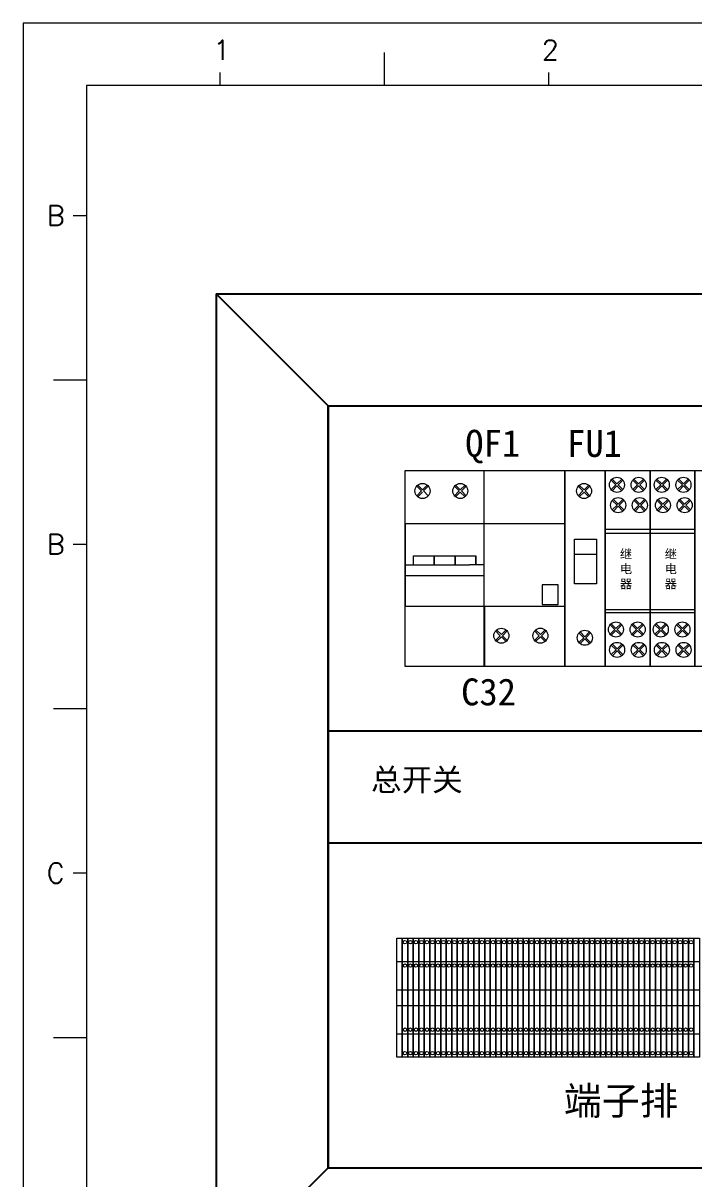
# Model space of a CAD drawing. Header units: millimetres. Extents: x 40430 to 48442, y -3636 to 4180.
# Drawn here: x 42795.9 to 42945.8, y 3246.7 to 3504.7 of the extents above; entities that cross this region are included whole.
import ezdxf

# ---------------------------------------------------------------- set-up
doc = ezdxf.new("R2010")
doc.units = ezdxf.units.MM
doc.styles.add('SIMPLEX', font='SIMPLEX')
doc.styles.get("Standard").update_dxf_attribs({"font": ''})
doc.styles.get('Standard').set_extended_font_data('SimSun')

msp = doc.modelspace()

# ---------------------------------------------------------------- linework, layer by layer
at = {"color": 7, "lineweight": 9}
for p, q in [((42876.56, 3490.82), (42876.56, 3498.15)), ((42839.89, 3490.82), (42839.89, 3493.75)), ((42913.23, 3490.82), (42913.23, 3493.75)), ((43369.39, 3490.82), (42810.03, 3490.82)), ((42810.03, 3490.82), (42810.03, 3111.2)), ((42810.03, 3461.74), (42807.09, 3461.74)), ((42810.03, 3425.07), (42802.69, 3425.07)), ((42810.03, 3388.4), (42807.09, 3388.4)), ((42810.03, 3351.74), (42802.69, 3351.74)), ((42810.03, 3315.07), (42807.09, 3315.07)), ((42810.03, 3278.4), (42802.69, 3278.4))]:
    msp.add_line(p, q, dxfattribs=at)
at = {"lineweight": -2}
for p, q in [((42838.94, 3444.33), (43338.94, 3444.33)), ((42838.94, 3444.33), (42838.94, 3224.33)), ((42838.94, 3444.33), (42863.94, 3419.33)), ((42863.94, 3419.33), (43313.94, 3419.33)), ((42863.94, 3419.33), (42863.94, 3249.33)), ((42863.94, 3419.33), (42863.94, 3419.33)), ((42863.94, 3249.33), (42863.94, 3419.33)), ((42863.94, 3346.83), (43313.94, 3346.83)), ((42863.94, 3321.83), (43313.94, 3321.83)), ((42838.94, 3224.33), (42863.94, 3249.33)), ((42863.94, 3249.33), (43313.94, 3249.33))]:
    msp.add_line(p, q, dxfattribs=at)
at = {"linetype": 'ByBlock', "lineweight": 9}
for p, q in [((42883.73, 3401.42), (42884.79, 3400.36)), ((42883.97, 3401.66), (42885.03, 3400.6)), ((42886.09, 3401.66), (42885.03, 3400.6)), ((42886.33, 3401.42), (42885.27, 3400.36)), ((42892.16, 3401.42), (42893.22, 3400.36)), ((42892.4, 3401.66), (42893.46, 3400.6)), ((42894.52, 3401.66), (42893.46, 3400.6)), ((42894.76, 3401.42), (42893.7, 3400.36)), ((42919.79, 3401.42), (42920.85, 3400.36)), ((42920.03, 3401.66), (42921.09, 3400.6)), ((42922.15, 3401.66), (42921.09, 3400.6)), ((42922.39, 3401.42), (42921.33, 3400.36)), ((42927.13, 3402.79), (42928.2, 3401.73)), ((42928.2, 3401.73), (42927.13, 3400.67)), ((42927.37, 3403.03), (42928.43, 3401.97)), ((42928.43, 3401.49), (42927.37, 3400.43)), ((42929.49, 3403.03), (42928.43, 3401.97)), ((42928.43, 3401.49), (42929.49, 3400.43)), ((42929.73, 3402.79), (42928.67, 3401.73)), ((42928.67, 3401.73), (42929.73, 3400.67)), ((42931.98, 3402.79), (42933.04, 3401.73)), ((42933.04, 3401.73), (42931.98, 3400.67)), ((42932.22, 3403.03), (42933.28, 3401.97)), ((42933.28, 3401.49), (42932.22, 3400.43)), ((42934.34, 3403.03), (42933.28, 3401.97)), ((42933.28, 3401.49), (42934.34, 3400.43)), ((42934.58, 3402.79), (42933.51, 3401.73)), ((42933.51, 3401.73), (42934.58, 3400.67)), ((42937.13, 3402.79), (42938.2, 3401.73)), ((42938.2, 3401.73), (42937.13, 3400.67)), ((42937.37, 3403.03), (42938.43, 3401.97)), ((42938.43, 3401.49), (42937.37, 3400.43)), ((42939.49, 3403.03), (42938.43, 3401.97)), ((42938.43, 3401.49), (42939.49, 3400.43)), ((42939.73, 3402.79), (42938.67, 3401.73)), ((42938.67, 3401.73), (42939.73, 3400.67)), ((42941.98, 3402.79), (42943.04, 3401.73)), ((42943.04, 3401.73), (42941.98, 3400.67)), ((42942.22, 3403.03), (42943.28, 3401.97)), ((42943.28, 3401.49), (42942.22, 3400.43)), ((42944.34, 3403.03), (42943.28, 3401.97)), ((42943.28, 3401.49), (42944.34, 3400.43)), ((42944.58, 3402.79), (42943.51, 3401.73)), ((42943.51, 3401.73), (42944.58, 3400.67)), ((42884.79, 3400.36), (42883.73, 3399.3)), ((42885.03, 3400.12), (42883.97, 3399.06)), ((42885.27, 3400.36), (42886.33, 3399.3)), ((42893.22, 3400.36), (42892.16, 3399.3)), ((42893.46, 3400.12), (42892.4, 3399.06)), ((42893.46, 3400.12), (42894.52, 3399.06)), ((42893.7, 3400.36), (42894.76, 3399.3)), ((42920.85, 3400.36), (42919.79, 3399.3)), ((42921.09, 3400.12), (42920.03, 3399.06)), ((42921.09, 3400.12), (42922.15, 3399.06)), ((42921.33, 3400.36), (42922.39, 3399.3)), ((42927.4, 3398.25), (42928.46, 3397.19)), ((42928.46, 3397.19), (42927.4, 3396.12)), ((42927.64, 3398.48), (42928.7, 3397.42)), ((42928.7, 3396.95), (42927.64, 3395.89)), ((42929.76, 3398.48), (42928.7, 3397.42)), ((42928.7, 3396.95), (42929.76, 3395.89)), ((42930, 3398.25), (42928.94, 3397.19)), ((42928.94, 3397.19), (42930, 3396.12)), ((42932.24, 3398.25), (42933.3, 3397.19)), ((42933.3, 3397.19), (42932.24, 3396.12)), ((42932.48, 3398.48), (42933.54, 3397.42)), ((42933.54, 3396.95), (42932.48, 3395.89)), ((42934.6, 3398.48), (42933.54, 3397.42)), ((42933.54, 3396.95), (42934.6, 3395.89)), ((42934.84, 3398.25), (42933.78, 3397.19)), ((42933.78, 3397.19), (42934.84, 3396.12)), ((42937.4, 3398.25), (42938.46, 3397.19)), ((42938.46, 3397.19), (42937.4, 3396.12)), ((42937.64, 3398.48), (42938.7, 3397.42)), ((42938.7, 3396.95), (42937.64, 3395.89)), ((42939.76, 3398.48), (42938.7, 3397.42)), ((42938.7, 3396.95), (42939.76, 3395.89)), ((42940, 3398.25), (42938.94, 3397.19)), ((42938.94, 3397.19), (42940, 3396.12)), ((42942.24, 3398.25), (42943.3, 3397.19)), ((42943.3, 3397.19), (42942.24, 3396.12)), ((42942.48, 3398.48), (42943.54, 3397.42)), ((42943.54, 3396.95), (42942.48, 3395.89)), ((42944.6, 3398.48), (42943.54, 3397.42)), ((42943.54, 3396.95), (42944.6, 3395.89)), ((42944.84, 3398.25), (42943.78, 3397.19)), ((42943.78, 3397.19), (42944.84, 3396.12)), ((42926.91, 3370.52), (42927.97, 3369.46)), ((42927.15, 3370.76), (42928.21, 3369.7)), ((42929.27, 3370.76), (42928.21, 3369.7)), ((42929.51, 3370.52), (42928.45, 3369.46)), ((42931.75, 3370.52), (42932.81, 3369.46)), ((42931.99, 3370.76), (42933.05, 3369.7)), ((42934.11, 3370.76), (42933.05, 3369.7)), ((42934.35, 3370.52), (42933.29, 3369.46)), ((42936.91, 3370.52), (42937.97, 3369.46)), ((42937.15, 3370.76), (42938.21, 3369.7)), ((42939.27, 3370.76), (42938.21, 3369.7)), ((42939.51, 3370.52), (42938.45, 3369.46)), ((42941.75, 3370.52), (42942.81, 3369.46)), ((42941.99, 3370.76), (42943.05, 3369.7)), ((42944.11, 3370.76), (42943.05, 3369.7)), ((42944.35, 3370.52), (42943.29, 3369.46)), ((42901.33, 3369.13), (42902.39, 3368.07)), ((42902.39, 3368.07), (42901.33, 3367.01)), ((42901.57, 3369.37), (42902.63, 3368.31)), ((42902.63, 3367.83), (42901.57, 3366.77)), ((42903.69, 3369.37), (42902.63, 3368.31)), ((42902.63, 3367.83), (42903.69, 3366.77)), ((42903.93, 3369.13), (42902.87, 3368.07)), ((42902.87, 3368.07), (42903.93, 3367.01)), ((42910.04, 3369.14), (42911.1, 3368.08)), ((42911.1, 3368.08), (42910.04, 3367.02)), ((42910.28, 3369.38), (42911.34, 3368.32)), ((42911.34, 3367.84), (42910.28, 3366.78)), ((42912.4, 3369.38), (42911.34, 3368.32)), ((42911.34, 3367.84), (42912.4, 3366.78)), ((42912.64, 3369.14), (42911.58, 3368.08)), ((42911.58, 3368.08), (42912.64, 3367.02)), ((42919.96, 3368.68), (42921.02, 3367.62)), ((42921.02, 3367.62), (42919.96, 3366.56)), ((42920.2, 3368.92), (42921.26, 3367.86)), ((42922.32, 3368.92), (42921.26, 3367.86)), ((42922.56, 3368.68), (42921.5, 3367.62)), ((42921.5, 3367.62), (42922.56, 3366.56)), ((42927.97, 3369.46), (42926.91, 3368.4)), ((42928.21, 3369.22), (42927.15, 3368.16)), ((42928.21, 3369.22), (42929.27, 3368.16)), ((42928.45, 3369.46), (42929.51, 3368.4)), ((42932.81, 3369.46), (42931.75, 3368.4)), ((42933.05, 3369.22), (42931.99, 3368.16)), ((42933.05, 3369.22), (42934.11, 3368.16)), ((42933.29, 3369.46), (42934.35, 3368.4)), ((42937.97, 3369.46), (42936.91, 3368.4)), ((42938.21, 3369.22), (42937.15, 3368.16)), ((42938.21, 3369.22), (42939.27, 3368.16)), ((42938.45, 3369.46), (42939.51, 3368.4)), ((42942.81, 3369.46), (42941.75, 3368.4)), ((42943.05, 3369.22), (42941.99, 3368.16)), ((42943.05, 3369.22), (42944.11, 3368.16)), ((42943.29, 3369.46), (42944.35, 3368.4)), ((42921.26, 3367.38), (42920.2, 3366.32)), ((42921.26, 3367.38), (42922.32, 3366.32)), ((42927.17, 3365.97), (42928.23, 3364.91)), ((42927.41, 3366.21), (42928.47, 3365.15)), ((42929.53, 3366.21), (42928.47, 3365.15)), ((42929.77, 3365.97), (42928.71, 3364.91)), ((42932.01, 3365.97), (42933.07, 3364.91)), ((42932.25, 3366.21), (42933.31, 3365.15)), ((42934.37, 3366.21), (42933.31, 3365.15)), ((42934.61, 3365.97), (42933.55, 3364.91)), ((42937.17, 3365.97), (42938.23, 3364.91)), ((42937.41, 3366.21), (42938.47, 3365.15)), ((42939.53, 3366.21), (42938.47, 3365.15)), ((42939.77, 3365.97), (42938.71, 3364.91)), ((42942.01, 3365.97), (42943.07, 3364.91)), ((42942.25, 3366.21), (42943.31, 3365.15)), ((42944.37, 3366.21), (42943.31, 3365.15)), ((42944.61, 3365.97), (42943.55, 3364.91)), ((42928.23, 3364.91), (42927.17, 3363.85)), ((42928.47, 3364.67), (42927.41, 3363.61)), ((42928.47, 3364.67), (42929.53, 3363.61)), ((42928.71, 3364.91), (42929.77, 3363.85)), ((42933.07, 3364.91), (42932.01, 3363.85)), ((42933.31, 3364.67), (42932.25, 3363.61)), ((42933.31, 3364.67), (42934.37, 3363.61)), ((42933.55, 3364.91), (42934.61, 3363.85)), ((42938.23, 3364.91), (42937.17, 3363.85)), ((42938.47, 3364.67), (42937.41, 3363.61)), ((42938.47, 3364.67), (42939.53, 3363.61)), ((42938.71, 3364.91), (42939.77, 3363.85)), ((42943.07, 3364.91), (42942.01, 3363.85)), ((42943.31, 3364.67), (42942.25, 3363.61)), ((42943.31, 3364.67), (42944.37, 3363.61)), ((42943.55, 3364.91), (42944.61, 3363.85))]:
    msp.add_line(p, q, dxfattribs=at)
at = {"color": 0, "lineweight": 9}
for p, q in [((42935.83, 3391.79), (42925.83, 3391.79)), ((42925.83, 3390.92), (42935.83, 3390.92)), ((42945.83, 3391.79), (42935.83, 3391.79)), ((42935.83, 3390.92), (42945.83, 3390.92)), ((42925.83, 3373.93), (42935.83, 3373.93)), ((42925.83, 3373.23), (42935.83, 3373.23)), ((42935.83, 3373.93), (42945.83, 3373.93)), ((42935.83, 3373.23), (42945.83, 3373.23)), ((42879.28, 3295.39), (42880.5, 3295.39)), ((42880.5, 3295.39), (42881.73, 3295.39)), ((42881.73, 3295.39), (42882.96, 3295.39)), ((42882.96, 3295.39), (42884.19, 3295.39)), ((42884.19, 3295.39), (42885.42, 3295.39)), ((42885.42, 3295.39), (42886.65, 3295.39)), ((42886.65, 3295.39), (42887.88, 3295.39)), ((42887.88, 3295.39), (42889.1, 3295.39)), ((42889.1, 3295.39), (42890.33, 3295.39)), ((42890.33, 3295.39), (42891.56, 3295.39)), ((42891.56, 3295.39), (42892.79, 3295.39)), ((42892.79, 3295.39), (42894.02, 3295.39)), ((42894.02, 3295.39), (42895.25, 3295.39)), ((42895.25, 3295.39), (42896.47, 3295.39)), ((42896.47, 3295.39), (42897.7, 3295.39)), ((42897.7, 3295.39), (42898.93, 3295.39)), ((42898.93, 3295.39), (42900.16, 3295.39)), ((42900.16, 3295.39), (42901.39, 3295.39)), ((42901.39, 3295.39), (42902.62, 3295.39)), ((42902.62, 3295.39), (42903.85, 3295.39)), ((42903.85, 3295.39), (42905.07, 3295.39)), ((42905.07, 3295.39), (42906.3, 3295.39)), ((42906.3, 3295.39), (42907.53, 3295.39)), ((42907.53, 3295.39), (42908.76, 3295.39)), ((42908.76, 3295.39), (42909.99, 3295.39)), ((42909.99, 3295.39), (42911.22, 3295.39)), ((42911.22, 3295.39), (42912.45, 3295.39)), ((42912.45, 3295.39), (42913.67, 3295.39)), ((42913.67, 3295.39), (42914.9, 3295.39)), ((42914.9, 3295.39), (42916.13, 3295.39)), ((42916.13, 3295.39), (42917.36, 3295.39)), ((42917.36, 3295.39), (42918.59, 3295.39)), ((42918.59, 3295.39), (42919.82, 3295.39)), ((42919.82, 3295.39), (42921.04, 3295.39)), ((42921.04, 3295.39), (42922.27, 3295.39)), ((42922.27, 3295.39), (42923.5, 3295.39)), ((42923.5, 3295.39), (42924.73, 3295.39)), ((42924.73, 3295.39), (42925.96, 3295.39)), ((42925.96, 3295.39), (42927.19, 3295.39)), ((42927.19, 3295.39), (42928.42, 3295.39)), ((42928.42, 3295.39), (42929.64, 3295.39)), ((42929.64, 3295.39), (42930.87, 3295.39)), ((42930.87, 3295.39), (42932.1, 3295.39)), ((42932.1, 3295.39), (42933.33, 3295.39)), ((42933.33, 3295.39), (42934.56, 3295.39)), ((42934.56, 3295.39), (42935.79, 3295.39)), ((42935.79, 3295.39), (42937.02, 3295.39)), ((42937.02, 3295.39), (42938.24, 3295.39)), ((42938.24, 3295.39), (42939.47, 3295.39)), ((42939.47, 3295.39), (42940.7, 3295.39)), ((42940.7, 3295.39), (42941.93, 3295.39)), ((42941.93, 3295.39), (42943.16, 3295.39)), ((42943.16, 3295.39), (42944.39, 3295.39)), ((42944.39, 3295.39), (42945.61, 3295.39)), ((42945.61, 3295.39), (42946.84, 3295.39)), ((42879.28, 3289.09), (42880.5, 3289.09)), ((42880.5, 3289.09), (42881.73, 3289.09)), ((42881.73, 3289.09), (42882.96, 3289.09)), ((42882.96, 3289.09), (42884.19, 3289.09)), ((42884.19, 3289.09), (42885.42, 3289.09)), ((42885.42, 3289.09), (42886.65, 3289.09)), ((42886.65, 3289.09), (42887.88, 3289.09)), ((42887.88, 3289.09), (42889.1, 3289.09)), ((42889.1, 3289.09), (42890.33, 3289.09)), ((42890.33, 3289.09), (42891.56, 3289.09)), ((42891.56, 3289.09), (42892.79, 3289.09)), ((42892.79, 3289.09), (42894.02, 3289.09)), ((42894.02, 3289.09), (42895.25, 3289.09)), ((42895.25, 3289.09), (42896.47, 3289.09)), ((42896.47, 3289.09), (42897.7, 3289.09)), ((42897.7, 3289.09), (42898.93, 3289.09)), ((42898.93, 3289.09), (42900.16, 3289.09)), ((42900.16, 3289.09), (42901.39, 3289.09)), ((42901.39, 3289.09), (42902.62, 3289.09)), ((42902.62, 3289.09), (42903.85, 3289.09)), ((42903.85, 3289.09), (42905.07, 3289.09)), ((42905.07, 3289.09), (42906.3, 3289.09)), ((42906.3, 3289.09), (42907.53, 3289.09)), ((42907.53, 3289.09), (42908.76, 3289.09)), ((42908.76, 3289.09), (42909.99, 3289.09)), ((42909.99, 3289.09), (42911.22, 3289.09)), ((42911.22, 3289.09), (42912.45, 3289.09)), ((42912.45, 3289.09), (42913.67, 3289.09)), ((42913.67, 3289.09), (42914.9, 3289.09)), ((42914.9, 3289.09), (42916.13, 3289.09)), ((42916.13, 3289.09), (42917.36, 3289.09)), ((42917.36, 3289.09), (42918.59, 3289.09)), ((42918.59, 3289.09), (42919.82, 3289.09)), ((42919.82, 3289.09), (42921.04, 3289.09)), ((42921.04, 3289.09), (42922.27, 3289.09)), ((42922.27, 3289.09), (42923.5, 3289.09)), ((42923.5, 3289.09), (42924.73, 3289.09)), ((42924.73, 3289.09), (42925.96, 3289.09)), ((42925.96, 3289.09), (42927.19, 3289.09)), ((42927.19, 3289.09), (42928.42, 3289.09)), ((42928.42, 3289.09), (42929.64, 3289.09)), ((42929.64, 3289.09), (42930.87, 3289.09)), ((42930.87, 3289.09), (42932.1, 3289.09)), ((42932.1, 3289.09), (42933.33, 3289.09)), ((42933.33, 3289.09), (42934.56, 3289.09)), ((42934.56, 3289.09), (42935.79, 3289.09)), ((42935.79, 3289.09), (42937.02, 3289.09)), ((42937.02, 3289.09), (42938.24, 3289.09)), ((42938.24, 3289.09), (42939.47, 3289.09)), ((42939.47, 3289.09), (42940.7, 3289.09)), ((42940.7, 3289.09), (42941.93, 3289.09)), ((42941.93, 3289.09), (42943.16, 3289.09)), ((42943.16, 3289.09), (42944.39, 3289.09)), ((42944.39, 3289.09), (42945.61, 3289.09)), ((42945.61, 3289.09), (42946.84, 3289.09)), ((42879.28, 3285.58), (42880.5, 3285.58)), ((42880.5, 3285.58), (42881.73, 3285.58)), ((42881.73, 3285.58), (42882.96, 3285.58)), ((42882.96, 3285.58), (42884.19, 3285.58)), ((42884.19, 3285.58), (42885.42, 3285.58)), ((42885.42, 3285.58), (42886.65, 3285.58)), ((42886.65, 3285.58), (42887.88, 3285.58)), ((42887.88, 3285.58), (42889.1, 3285.58)), ((42889.1, 3285.58), (42890.33, 3285.58)), ((42890.33, 3285.58), (42891.56, 3285.58)), ((42891.56, 3285.58), (42892.79, 3285.58)), ((42892.79, 3285.58), (42894.02, 3285.58)), ((42894.02, 3285.58), (42895.25, 3285.58)), ((42895.25, 3285.58), (42896.47, 3285.58)), ((42896.47, 3285.58), (42897.7, 3285.58)), ((42897.7, 3285.58), (42898.93, 3285.58)), ((42898.93, 3285.58), (42900.16, 3285.58)), ((42900.16, 3285.58), (42901.39, 3285.58)), ((42901.39, 3285.58), (42902.62, 3285.58)), ((42902.62, 3285.58), (42903.85, 3285.58)), ((42903.85, 3285.58), (42905.07, 3285.58)), ((42905.07, 3285.58), (42906.3, 3285.58)), ((42906.3, 3285.58), (42907.53, 3285.58)), ((42907.53, 3285.58), (42908.76, 3285.58)), ((42908.76, 3285.58), (42909.99, 3285.58)), ((42909.99, 3285.58), (42911.22, 3285.58)), ((42911.22, 3285.58), (42912.45, 3285.58)), ((42912.45, 3285.58), (42913.67, 3285.58)), ((42913.67, 3285.58), (42914.9, 3285.58)), ((42914.9, 3285.58), (42916.13, 3285.58)), ((42916.13, 3285.58), (42917.36, 3285.58)), ((42917.36, 3285.58), (42918.59, 3285.58)), ((42918.59, 3285.58), (42919.82, 3285.58)), ((42919.82, 3285.58), (42921.04, 3285.58)), ((42921.04, 3285.58), (42922.27, 3285.58)), ((42922.27, 3285.58), (42923.5, 3285.58)), ((42923.5, 3285.58), (42924.73, 3285.58)), ((42924.73, 3285.58), (42925.96, 3285.58)), ((42925.96, 3285.58), (42927.19, 3285.58)), ((42927.19, 3285.58), (42928.42, 3285.58)), ((42928.42, 3285.58), (42929.64, 3285.58)), ((42929.64, 3285.58), (42930.87, 3285.58)), ((42930.87, 3285.58), (42932.1, 3285.58)), ((42932.1, 3285.58), (42933.33, 3285.58)), ((42933.33, 3285.58), (42934.56, 3285.58)), ((42934.56, 3285.58), (42935.79, 3285.58)), ((42935.79, 3285.58), (42937.02, 3285.58)), ((42937.02, 3285.58), (42938.24, 3285.58)), ((42938.24, 3285.58), (42939.47, 3285.58)), ((42939.47, 3285.58), (42940.7, 3285.58)), ((42940.7, 3285.58), (42941.93, 3285.58)), ((42941.93, 3285.58), (42943.16, 3285.58)), ((42943.16, 3285.58), (42944.39, 3285.58)), ((42944.39, 3285.58), (42945.61, 3285.58)), ((42945.61, 3285.58), (42946.84, 3285.58)), ((42879.28, 3279.27), (42880.5, 3279.27)), ((42880.5, 3279.27), (42881.73, 3279.27)), ((42881.73, 3279.27), (42882.96, 3279.27)), ((42882.96, 3279.27), (42884.19, 3279.27)), ((42884.19, 3279.27), (42885.42, 3279.27)), ((42885.42, 3279.27), (42886.65, 3279.27)), ((42886.65, 3279.27), (42887.88, 3279.27)), ((42887.88, 3279.27), (42889.1, 3279.27)), ((42889.1, 3279.27), (42890.33, 3279.27)), ((42890.33, 3279.27), (42891.56, 3279.27)), ((42891.56, 3279.27), (42892.79, 3279.27)), ((42892.79, 3279.27), (42894.02, 3279.27)), ((42894.02, 3279.27), (42895.25, 3279.27)), ((42895.25, 3279.27), (42896.47, 3279.27)), ((42896.47, 3279.27), (42897.7, 3279.27)), ((42897.7, 3279.27), (42898.93, 3279.27)), ((42898.93, 3279.27), (42900.16, 3279.27)), ((42900.16, 3279.27), (42901.39, 3279.27)), ((42901.39, 3279.27), (42902.62, 3279.27)), ((42902.62, 3279.27), (42903.85, 3279.27)), ((42903.85, 3279.27), (42905.07, 3279.27)), ((42905.07, 3279.27), (42906.3, 3279.27)), ((42906.3, 3279.27), (42907.53, 3279.27)), ((42907.53, 3279.27), (42908.76, 3279.27)), ((42908.76, 3279.27), (42909.99, 3279.27)), ((42909.99, 3279.27), (42911.22, 3279.27)), ((42911.22, 3279.27), (42912.45, 3279.27)), ((42912.45, 3279.27), (42913.67, 3279.27)), ((42913.67, 3279.27), (42914.9, 3279.27)), ((42914.9, 3279.27), (42916.13, 3279.27)), ((42916.13, 3279.27), (42917.36, 3279.27)), ((42917.36, 3279.27), (42918.59, 3279.27)), ((42918.59, 3279.27), (42919.82, 3279.27)), ((42919.82, 3279.27), (42921.04, 3279.27)), ((42921.04, 3279.27), (42922.27, 3279.27)), ((42922.27, 3279.27), (42923.5, 3279.27)), ((42923.5, 3279.27), (42924.73, 3279.27)), ((42924.73, 3279.27), (42925.96, 3279.27)), ((42925.96, 3279.27), (42927.19, 3279.27)), ((42927.19, 3279.27), (42928.42, 3279.27)), ((42928.42, 3279.27), (42929.64, 3279.27)), ((42929.64, 3279.27), (42930.87, 3279.27)), ((42930.87, 3279.27), (42932.1, 3279.27)), ((42932.1, 3279.27), (42933.33, 3279.27)), ((42933.33, 3279.27), (42934.56, 3279.27)), ((42934.56, 3279.27), (42935.79, 3279.27)), ((42935.79, 3279.27), (42937.02, 3279.27)), ((42937.02, 3279.27), (42938.24, 3279.27)), ((42938.24, 3279.27), (42939.47, 3279.27)), ((42939.47, 3279.27), (42940.7, 3279.27)), ((42940.7, 3279.27), (42941.93, 3279.27)), ((42941.93, 3279.27), (42943.16, 3279.27)), ((42943.16, 3279.27), (42944.39, 3279.27)), ((42944.39, 3279.27), (42945.61, 3279.27)), ((42945.61, 3279.27), (42946.84, 3279.27))]:
    msp.add_line(p, q, dxfattribs=at)
at = {"color": 0, "linetype": 'ByBlock', "lineweight": 9}
for p, q in [((42883.03, 3383.87), (42883.03, 3385.86)), ((42883.03, 3385.86), (42887.66, 3385.86)), ((42887.66, 3383.87), (42887.66, 3385.86)), ((42887.66, 3385.86), (42892.29, 3385.86)), ((42887.66, 3383.87), (42887.66, 3385.86)), ((42887.66, 3385.86), (42887.66, 3383.87)), ((42892.29, 3383.87), (42892.29, 3385.86)), ((42892.29, 3385.86), (42896.91, 3385.86)), ((42892.29, 3385.86), (42892.29, 3383.87)), ((42896.91, 3383.87), (42896.91, 3385.86)), ((42896.91, 3385.86), (42896.91, 3383.87)), ((42925.83, 3383.87), (42925.83, 3385.86)), ((42881.13, 3383.87), (42895.54, 3383.87)), ((42898.83, 3383.87), (42895.54, 3383.87)), ((42898.83, 3381.43), (42881.13, 3381.43))]:
    msp.add_line(p, q, dxfattribs=at)
at = {"linetype": 'ByBlock', "lineweight": -2}
msp.add_line((42898.83, 3374.7), (42898.83, 3361.22), dxfattribs=at)
at = {"lineweight": 9}
msp.add_lwpolyline([(42795.88, 3097.68), (43383.18, 3097.68), (43383.18, 3504.73), (42795.88, 3504.73)], close=True, dxfattribs=at)
at = {"color": 0, "linetype": 'ByBlock', "lineweight": 9}
for points in [[(42906.25, 3361.22), (42881.13, 3361.22), (42881.13, 3404.9), (42906.25, 3404.9)], [(42898.83, 3374.7), (42898.83, 3404.9), (42916.83, 3404.9), (42916.83, 3361.22), (42898.83, 3361.22)], [(42935.83, 3373.93), (42935.83, 3361.22), (42925.83, 3361.22), (42925.83, 3404.9), (42935.83, 3404.9), (42935.83, 3373.93)], [(42935.83, 3373.93), (42935.83, 3404.9), (42945.83, 3404.9), (42945.83, 3361.22), (42935.83, 3361.22), (42935.83, 3373.93)], [(42955.83, 3373.93), (42955.83, 3361.22), (42945.83, 3361.22), (42945.83, 3404.9), (42955.83, 3404.9), (42955.83, 3373.93)], [(42916.83, 3393.04), (42881.13, 3393.04), (42881.13, 3374.7), (42916.83, 3374.7)]]:
    msp.add_lwpolyline(points, dxfattribs=at)
msp.add_lwpolyline([(42925.83, 3361.22), (42916.83, 3361.22), (42916.83, 3404.9), (42925.83, 3404.9)], close=True, dxfattribs=at)
at = {"color": 0, "lineweight": 9}
for points in [[(42918.94, 3389.64), (42923.85, 3389.64), (42923.85, 3379.64), (42918.94, 3379.64)], [(42918.94, 3389.64), (42923.85, 3389.64), (42923.85, 3386.18), (42918.94, 3386.18)], [(42915.33, 3379.43), (42911.71, 3379.43), (42911.71, 3375), (42915.33, 3375)], [(42879.28, 3300.62), (42880.5, 3300.62), (42880.5, 3274.05), (42879.28, 3274.05)], [(42880.5, 3300.62), (42881.73, 3300.62), (42881.73, 3274.05), (42880.5, 3274.05)], [(42881.73, 3300.62), (42882.96, 3300.62), (42882.96, 3274.05), (42881.73, 3274.05)], [(42882.96, 3300.62), (42884.19, 3300.62), (42884.19, 3274.05), (42882.96, 3274.05)], [(42884.19, 3300.62), (42885.42, 3300.62), (42885.42, 3274.05), (42884.19, 3274.05)], [(42885.42, 3300.62), (42886.65, 3300.62), (42886.65, 3274.05), (42885.42, 3274.05)], [(42886.65, 3300.62), (42887.88, 3300.62), (42887.88, 3274.05), (42886.65, 3274.05)], [(42887.88, 3300.62), (42889.1, 3300.62), (42889.1, 3274.05), (42887.88, 3274.05)], [(42889.1, 3300.62), (42890.33, 3300.62), (42890.33, 3274.05), (42889.1, 3274.05)], [(42890.33, 3300.62), (42891.56, 3300.62), (42891.56, 3274.05), (42890.33, 3274.05)], [(42891.56, 3300.62), (42892.79, 3300.62), (42892.79, 3274.05), (42891.56, 3274.05)], [(42892.79, 3300.62), (42894.02, 3300.62), (42894.02, 3274.05), (42892.79, 3274.05)], [(42894.02, 3300.62), (42895.25, 3300.62), (42895.25, 3274.05), (42894.02, 3274.05)], [(42895.25, 3300.62), (42896.47, 3300.62), (42896.47, 3274.05), (42895.25, 3274.05)], [(42896.47, 3300.62), (42897.7, 3300.62), (42897.7, 3274.05), (42896.47, 3274.05)], [(42897.7, 3300.62), (42898.93, 3300.62), (42898.93, 3274.05), (42897.7, 3274.05)], [(42898.93, 3300.62), (42900.16, 3300.62), (42900.16, 3274.05), (42898.93, 3274.05)], [(42900.16, 3300.62), (42901.39, 3300.62), (42901.39, 3274.05), (42900.16, 3274.05)], [(42901.39, 3300.62), (42902.62, 3300.62), (42902.62, 3274.05), (42901.39, 3274.05)], [(42902.62, 3300.62), (42903.85, 3300.62), (42903.85, 3274.05), (42902.62, 3274.05)], [(42903.85, 3300.62), (42905.07, 3300.62), (42905.07, 3274.05), (42903.85, 3274.05)], [(42905.07, 3300.62), (42906.3, 3300.62), (42906.3, 3274.05), (42905.07, 3274.05)], [(42906.3, 3300.62), (42907.53, 3300.62), (42907.53, 3274.05), (42906.3, 3274.05)], [(42907.53, 3300.62), (42908.76, 3300.62), (42908.76, 3274.05), (42907.53, 3274.05)], [(42908.76, 3300.62), (42909.99, 3300.62), (42909.99, 3274.05), (42908.76, 3274.05)], [(42909.99, 3300.62), (42911.22, 3300.62), (42911.22, 3274.05), (42909.99, 3274.05)], [(42911.22, 3300.62), (42912.45, 3300.62), (42912.45, 3274.05), (42911.22, 3274.05)], [(42912.45, 3300.62), (42913.67, 3300.62), (42913.67, 3274.05), (42912.45, 3274.05)], [(42913.67, 3300.62), (42914.9, 3300.62), (42914.9, 3274.05), (42913.67, 3274.05)], [(42914.9, 3300.62), (42916.13, 3300.62), (42916.13, 3274.05), (42914.9, 3274.05)], [(42916.13, 3300.62), (42917.36, 3300.62), (42917.36, 3274.05), (42916.13, 3274.05)], [(42917.36, 3300.62), (42918.59, 3300.62), (42918.59, 3274.05), (42917.36, 3274.05)], [(42918.59, 3300.62), (42919.82, 3300.62), (42919.82, 3274.05), (42918.59, 3274.05)], [(42919.82, 3300.62), (42921.04, 3300.62), (42921.04, 3274.05), (42919.82, 3274.05)], [(42921.04, 3300.62), (42922.27, 3300.62), (42922.27, 3274.05), (42921.04, 3274.05)], [(42922.27, 3300.62), (42923.5, 3300.62), (42923.5, 3274.05), (42922.27, 3274.05)], [(42923.5, 3300.62), (42924.73, 3300.62), (42924.73, 3274.05), (42923.5, 3274.05)], [(42924.73, 3300.62), (42925.96, 3300.62), (42925.96, 3274.05), (42924.73, 3274.05)], [(42925.96, 3300.62), (42927.19, 3300.62), (42927.19, 3274.05), (42925.96, 3274.05)], [(42927.19, 3300.62), (42928.42, 3300.62), (42928.42, 3274.05), (42927.19, 3274.05)], [(42928.42, 3300.62), (42929.64, 3300.62), (42929.64, 3274.05), (42928.42, 3274.05)], [(42929.64, 3300.62), (42930.87, 3300.62), (42930.87, 3274.05), (42929.64, 3274.05)], [(42930.87, 3300.62), (42932.1, 3300.62), (42932.1, 3274.05), (42930.87, 3274.05)], [(42932.1, 3300.62), (42933.33, 3300.62), (42933.33, 3274.05), (42932.1, 3274.05)], [(42933.33, 3300.62), (42934.56, 3300.62), (42934.56, 3274.05), (42933.33, 3274.05)], [(42934.56, 3300.62), (42935.79, 3300.62), (42935.79, 3274.05), (42934.56, 3274.05)], [(42935.79, 3300.62), (42937.02, 3300.62), (42937.02, 3274.05), (42935.79, 3274.05)], [(42937.02, 3300.62), (42938.24, 3300.62), (42938.24, 3274.05), (42937.02, 3274.05)], [(42938.24, 3300.62), (42939.47, 3300.62), (42939.47, 3274.05), (42938.24, 3274.05)], [(42939.47, 3300.62), (42940.7, 3300.62), (42940.7, 3274.05), (42939.47, 3274.05)], [(42940.7, 3300.62), (42941.93, 3300.62), (42941.93, 3274.05), (42940.7, 3274.05)], [(42941.93, 3300.62), (42943.16, 3300.62), (42943.16, 3274.05), (42941.93, 3274.05)], [(42943.16, 3300.62), (42944.39, 3300.62), (42944.39, 3274.05), (42943.16, 3274.05)], [(42944.39, 3300.62), (42945.61, 3300.62), (42945.61, 3274.05), (42944.39, 3274.05)], [(42945.61, 3300.62), (42946.84, 3300.62), (42946.84, 3274.05), (42945.61, 3274.05)]]:
    msp.add_lwpolyline(points, close=True, dxfattribs=at)
at = {"linetype": 'ByBlock', "lineweight": 9}
for centre in [(42885.03, 3400.36), (42893.46, 3400.36), (42921.09, 3400.36), (42928.43, 3401.73), (42933.28, 3401.73), (42938.43, 3401.73), (42943.28, 3401.73), (42928.7, 3397.19), (42933.54, 3397.19), (42938.7, 3397.19), (42943.54, 3397.19), (42928.21, 3369.46), (42933.05, 3369.46), (42938.21, 3369.46), (42943.05, 3369.46), (42902.63, 3368.07), (42911.34, 3368.08), (42921.26, 3367.62), (42928.47, 3364.91), (42933.31, 3364.91), (42938.47, 3364.91), (42943.31, 3364.91)]:
    msp.add_circle(centre, 1.68, dxfattribs=at)
at = {"color": 0, "lineweight": 9}
for centre in [(42881.12, 3299.71), (42882.34, 3299.71), (42883.57, 3299.71), (42884.8, 3299.71), (42886.03, 3299.71), (42887.26, 3299.71), (42888.49, 3299.71), (42889.71, 3299.71), (42890.94, 3299.71), (42892.17, 3299.71), (42893.4, 3299.71), (42894.63, 3299.71), (42895.86, 3299.71), (42897.09, 3299.71), (42898.31, 3299.71), (42899.54, 3299.71), (42900.77, 3299.71), (42902, 3299.71), (42903.23, 3299.71), (42904.46, 3299.71), (42905.69, 3299.71), (42906.91, 3299.71), (42908.14, 3299.71), (42909.37, 3299.71), (42910.6, 3299.71), (42911.83, 3299.71), (42913.06, 3299.71), (42914.28, 3299.71), (42915.51, 3299.71), (42916.74, 3299.71), (42917.97, 3299.71), (42919.2, 3299.71), (42920.43, 3299.71), (42921.66, 3299.71), (42922.88, 3299.71), (42924.11, 3299.71), (42925.34, 3299.71), (42926.57, 3299.71), (42927.8, 3299.71), (42929.03, 3299.71), (42930.26, 3299.71), (42931.48, 3299.71), (42932.71, 3299.71), (42933.94, 3299.71), (42935.17, 3299.71), (42936.4, 3299.71), (42937.63, 3299.71), (42938.85, 3299.71), (42940.08, 3299.71), (42941.31, 3299.71), (42942.54, 3299.71), (42943.77, 3299.71), (42945, 3299.71), (42881.12, 3294.48), (42882.34, 3294.48), (42883.57, 3294.48), (42884.8, 3294.48), (42886.03, 3294.48), (42887.26, 3294.48), (42888.49, 3294.48), (42889.71, 3294.48), (42890.94, 3294.48), (42892.17, 3294.48), (42893.4, 3294.48), (42894.63, 3294.48), (42895.86, 3294.48), (42897.09, 3294.48), (42898.31, 3294.48), (42899.54, 3294.48), (42900.77, 3294.48), (42902, 3294.48), (42903.23, 3294.48), (42904.46, 3294.48), (42905.69, 3294.48), (42906.91, 3294.48), (42908.14, 3294.48), (42909.37, 3294.48), (42910.6, 3294.48), (42911.83, 3294.48), (42913.06, 3294.48), (42914.28, 3294.48), (42915.51, 3294.48), (42916.74, 3294.48), (42917.97, 3294.48), (42919.2, 3294.48), (42920.43, 3294.48), (42921.66, 3294.48), (42922.88, 3294.48), (42924.11, 3294.48), (42925.34, 3294.48), (42926.57, 3294.48), (42927.8, 3294.48), (42929.03, 3294.48), (42930.26, 3294.48), (42931.48, 3294.48), (42932.71, 3294.48), (42933.94, 3294.48), (42935.17, 3294.48), (42936.4, 3294.48), (42937.63, 3294.48), (42938.85, 3294.48), (42940.08, 3294.48), (42941.31, 3294.48), (42942.54, 3294.48), (42943.77, 3294.48), (42945, 3294.48), (42881.12, 3280.18), (42882.34, 3280.18), (42883.57, 3280.18), (42884.8, 3280.18), (42886.03, 3280.18), (42887.26, 3280.18), (42888.49, 3280.18), (42889.71, 3280.18), (42890.94, 3280.18), (42892.17, 3280.18), (42893.4, 3280.18), (42894.63, 3280.18), (42895.86, 3280.18), (42897.09, 3280.18), (42898.31, 3280.18), (42899.54, 3280.18), (42900.77, 3280.18), (42902, 3280.18), (42903.23, 3280.18), (42904.46, 3280.18), (42905.69, 3280.18), (42906.91, 3280.18), (42908.14, 3280.18), (42909.37, 3280.18), (42910.6, 3280.18), (42911.83, 3280.18), (42913.06, 3280.18), (42914.28, 3280.18), (42915.51, 3280.18), (42916.74, 3280.18), (42917.97, 3280.18), (42919.2, 3280.18), (42920.43, 3280.18), (42921.66, 3280.18), (42922.88, 3280.18), (42924.11, 3280.18), (42925.34, 3280.18), (42926.57, 3280.18), (42927.8, 3280.18), (42929.03, 3280.18), (42930.26, 3280.18), (42931.48, 3280.18), (42932.71, 3280.18), (42933.94, 3280.18), (42935.17, 3280.18), (42936.4, 3280.18), (42937.63, 3280.18), (42938.85, 3280.18), (42940.08, 3280.18), (42941.31, 3280.18), (42942.54, 3280.18), (42943.77, 3280.18), (42945, 3280.18), (42881.12, 3274.95), (42882.34, 3274.95), (42883.57, 3274.95), (42884.8, 3274.95), (42886.03, 3274.95), (42887.26, 3274.95), (42888.49, 3274.95), (42889.71, 3274.95), (42890.94, 3274.95), (42892.17, 3274.95), (42893.4, 3274.95), (42894.63, 3274.95), (42895.86, 3274.95), (42897.09, 3274.95), (42898.31, 3274.95), (42899.54, 3274.95), (42900.77, 3274.95), (42902, 3274.95), (42903.23, 3274.95), (42904.46, 3274.95), (42905.69, 3274.95), (42906.91, 3274.95), (42908.14, 3274.95), (42909.37, 3274.95), (42910.6, 3274.95), (42911.83, 3274.95), (42913.06, 3274.95), (42914.28, 3274.95), (42915.51, 3274.95), (42916.74, 3274.95), (42917.97, 3274.95), (42919.2, 3274.95), (42920.43, 3274.95), (42921.66, 3274.95), (42922.88, 3274.95), (42924.11, 3274.95), (42925.34, 3274.95), (42926.57, 3274.95), (42927.8, 3274.95), (42929.03, 3274.95), (42930.26, 3274.95), (42931.48, 3274.95), (42932.71, 3274.95), (42933.94, 3274.95), (42935.17, 3274.95), (42936.4, 3274.95), (42937.63, 3274.95), (42938.85, 3274.95), (42940.08, 3274.95), (42941.31, 3274.95), (42942.54, 3274.95), (42943.77, 3274.95), (42945, 3274.95)]:
    msp.add_circle(centre, 0.38, dxfattribs=at)

# ---------------------------------------------------------------- texts
at = {"color": 7, "lineweight": 9, "style": 'SIMPLEX'}
for s, height, p in [('1', 4.4, (42838.33, 3496.56)), ('2', 4.4, (42911.67, 3496.56)), ('B', 4.46, (42801.14, 3459.58)), ('B', 4.46, (42801.14, 3386.24)), ('C', 4.46, (42801.14, 3312.9))]:
    msp.add_text(s, height=height, dxfattribs=at).set_placement(p)
at = {"lineweight": 9, "char_height": 6, "attachment_point": 1}
for s, insert, width in [('QF1', (42894.57, 3414), 12.5285), ('FU1', (42917.29, 3413.97), 12.5285), ('C32', (42893.65, 3358.54), 12.5486)]:
    msp.add_mtext(s, dxfattribs=dict(at, insert=insert, width=width))
at = {"color": 0, "lineweight": 9, "char_height": 2, "attachment_point": 3}
for insert in [(42931.82, 3387.32), (42941.82, 3387.32)]:
    msp.add_mtext_dynamic_manual_height_columns('继\\P电\\P器 ', width=5.094, gutter_width=12.5, heights=[0], dxfattribs=dict(at, insert=insert))
at = {"lineweight": 9, "insert": (42873.54, 3338.44), "char_height": 5, "attachment_point": 1}
msp.add_mtext_dynamic_manual_height_columns('总开关', width=931.2624, gutter_width=12.5, heights=[0], dxfattribs=at)
at = {"color": 0, "lineweight": 9, "insert": (42916.54, 3267.44), "char_height": 6.24, "width": 50.2828, "attachment_point": 1}
msp.add_mtext('端子排', dxfattribs=at)

doc.saveas('drawing.dxf')
